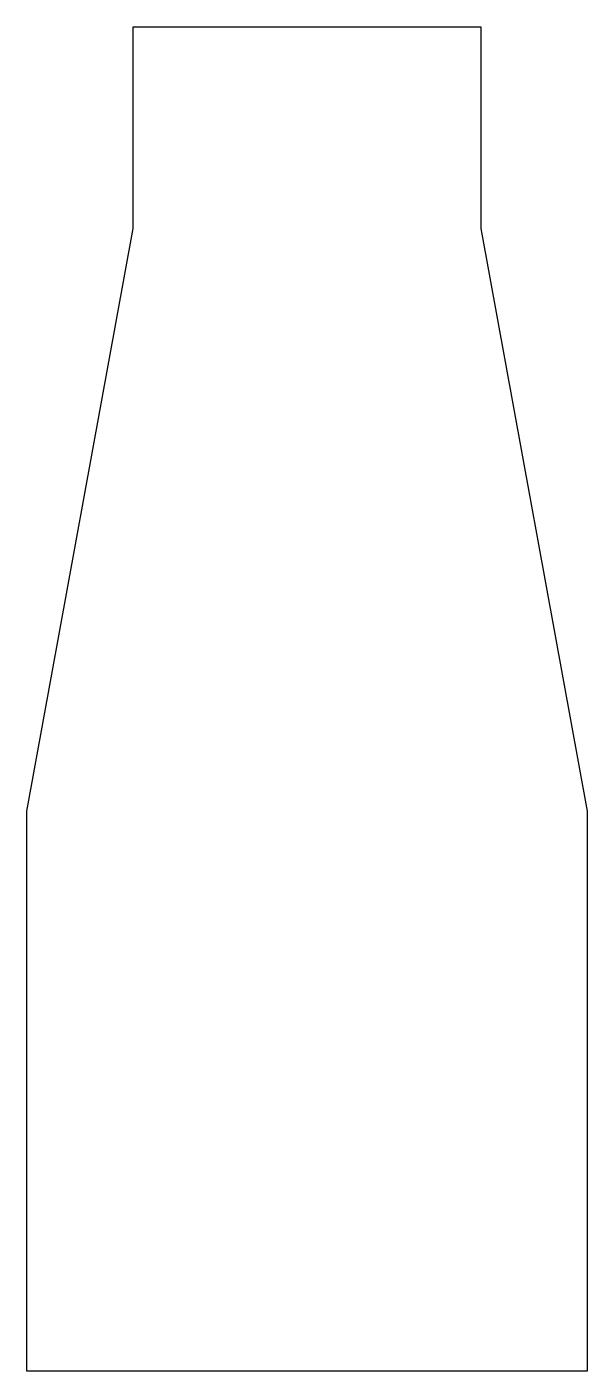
# Model space of a CAD drawing. Header units: millimetres. Extents: x 47.5 to 52.5, y -5 to 7.
import ezdxf

# ---------------------------------------------------------------- set-up
doc = ezdxf.new("R2010")
doc.units = ezdxf.units.MM
doc.layers.get('0').update_dxf_attribs({"linetype": 'CONTINUOUS'})

msp = doc.modelspace()

# ---------------------------------------------------------------- linework, layer by layer
msp.add_lwpolyline([(47.5, 0), (48.448, 5.2), (48.448, 7), (51.552, 7), (51.552, 5.2), (52.5, 0), (52.5, -5), (47.5, -5)], close=True)

doc.saveas('drawing.dxf')
